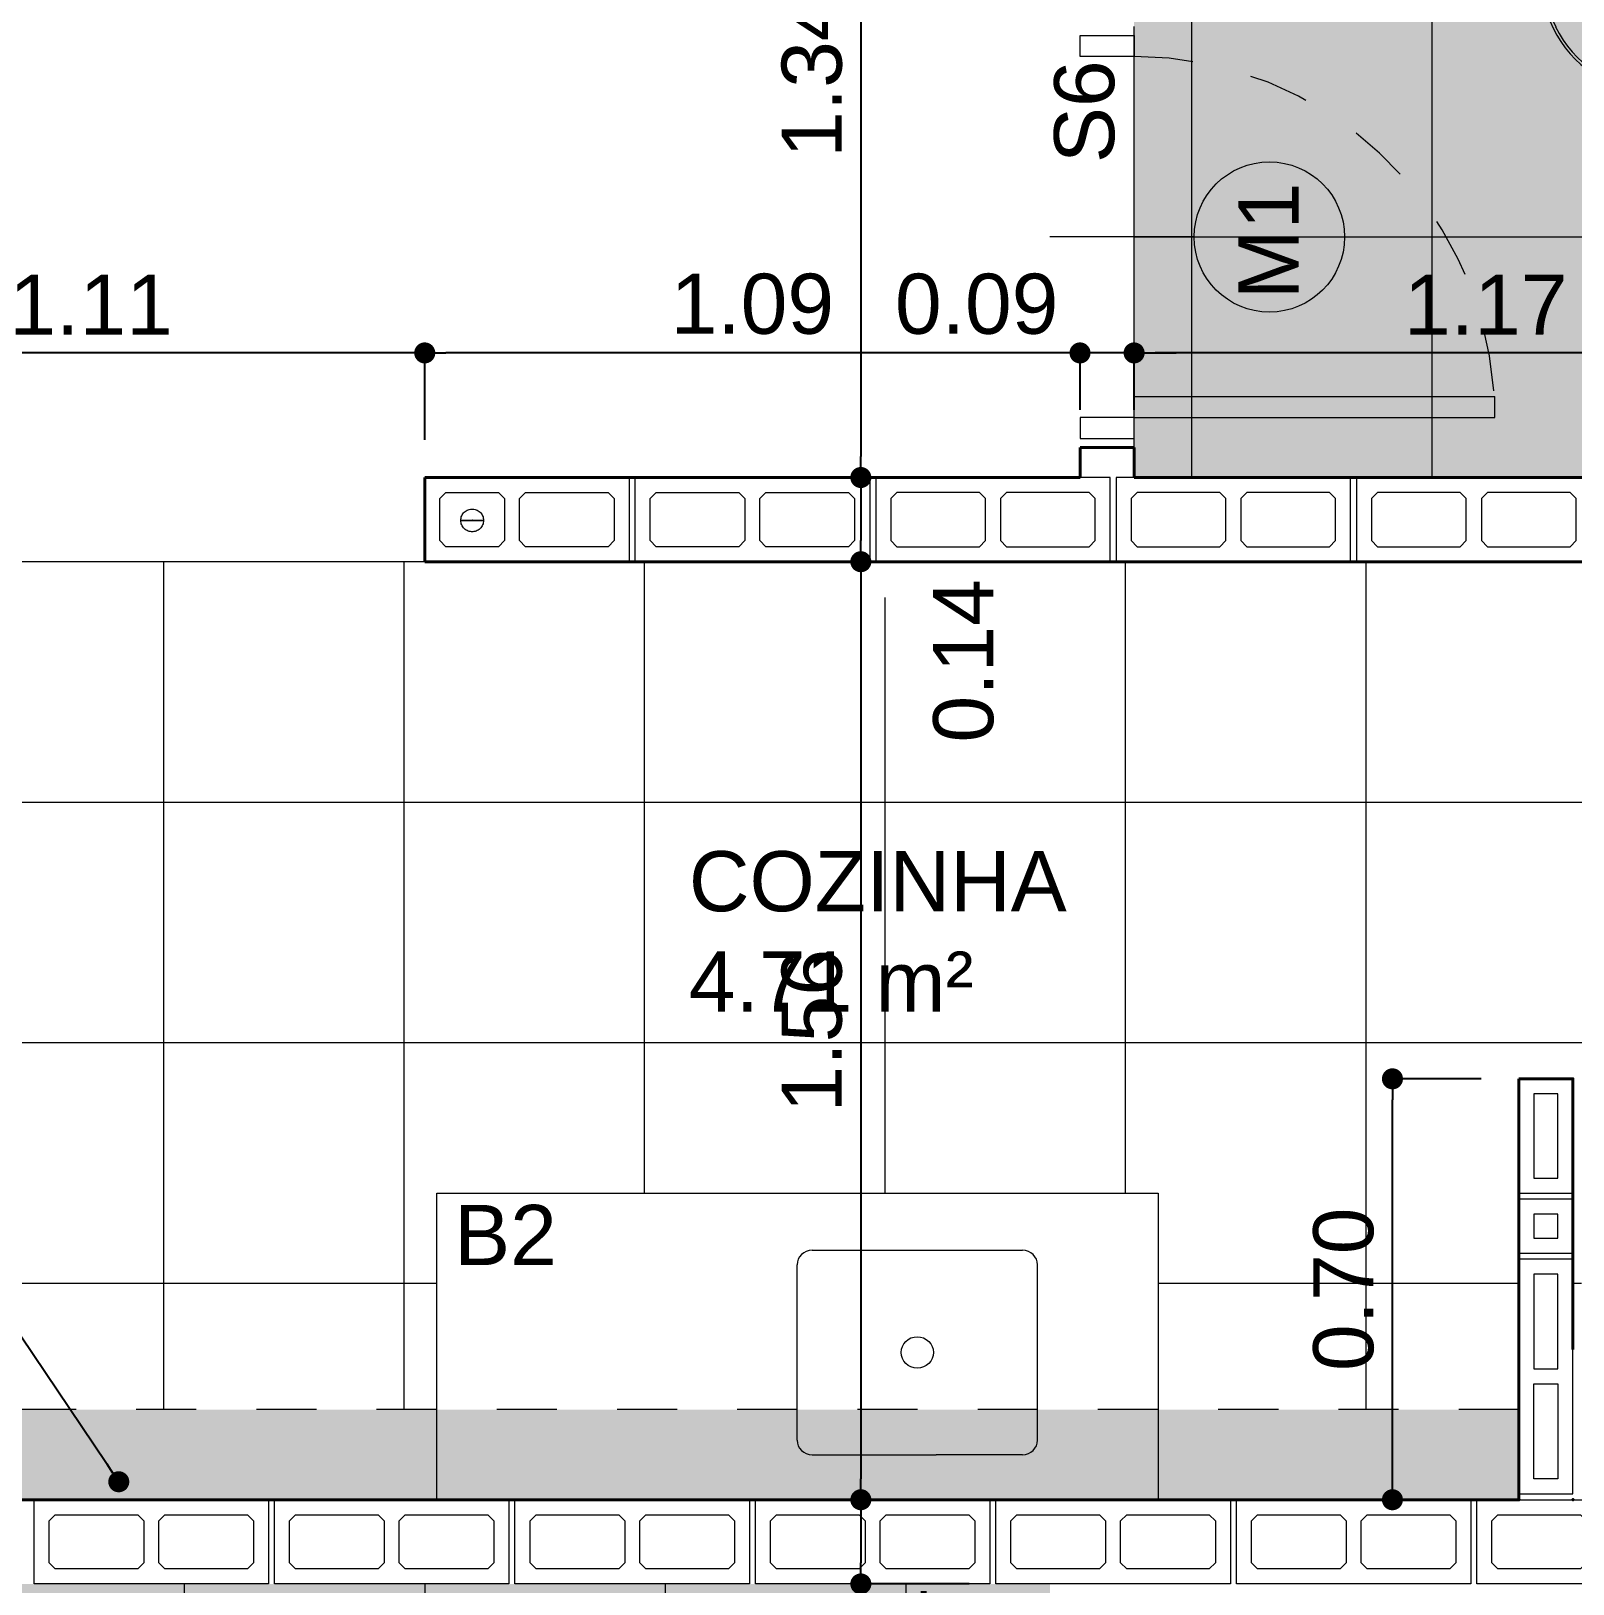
# Model space of a CAD drawing. Header units: millimetres. Extents: x 173 to 410, y -14 to 183.
# Drawn here: x 354.795 to 357.36, y -3.005 to -0.423 of the extents above; entities that cross this region are included whole.
import ezdxf
from ezdxf.enums import TextEntityAlignment as Align

# ---------------------------------------------------------------- set-up
doc = ezdxf.new("R2010")
doc.units = ezdxf.units.MM
doc.linetypes.add('HIDDEN', pattern=[0.05, 0.025, -0.025])
doc.layers.get('0').update_dxf_attribs({"color": 4})
doc.layers.add('ar-sanitarios-louças', color=7, linetype='Continuous')
for name, color, linetype, lineweight in [('ARQ Alvenaria', 201, 'Continuous', 40), ('ARQ Anotações', 2, 'Continuous', 5), ('ARQ Caixilharia', 140, 'Continuous', 9), ('ARQ Equipamento', 4, 'Continuous', 18), ('ARQ Hachuras', 8, 'Continuous', 5), ('ARQ Projeções', 144, 'HIDDEN', 5), ('ARQ Visto', 152, 'Continuous', 13)]:
    doc.layers.add(name, color=color, linetype=linetype, lineweight=lineweight)
doc.layers.add('ARQ Forros', color=7, linetype='HIDDEN', lineweight=5, true_color=0xcacaca)
doc.layers.add('ARQ Pisos', color=9, linetype='Continuous', lineweight=5, true_color=0x808080)
doc.styles.get("Standard").update_dxf_attribs({"font": 'arial.ttf'})
doc.dimstyles.new('Executivo 1-50', dxfattribs={"dimtxt": 0.1, "dimasz": 0.035, "dimexe": 0, "dimexo": 0.0625, "dimgap": 0.03, "dimtad": 1, "dimzin": 0, "dimdsep": 46, "dimtxsty": 'Standard', "dimblk": 'DOT', "dimcen": 0.09, "dimclrd": 8, "dimclre": 8, "dimadec": 0, "dimazin": 0, "dimtfac": 1, "dimtix": 1, "dimtmove": 2, "dimatfit": 3, "dimldrblk": 'DOT', "dimfxl": 0.18, "dimfxlon": 1, "dimtolj": 1, "dimtzin": 0, "dimarcsym": 0})

# ---------------------------------------------------------------- blocks, each defined once
blk = doc.blocks.new('SLAB_90', base_point=(11.1748, 0.58))
at = {"layer": 'ARQ Equipamento', "lineweight": 13, "flags": 128}
blk.add_lwpolyline([(11.1748, 0.58), (11.1748, 0.07), (9.9748, 0.07), (9.9748, 0.58)], close=True, dxfattribs=at)
blk = doc.blocks.new('PSR_cuba cozinha', base_point=(23.0058, 28.0131))
at = {"layer": 'ar-sanitarios-louças', "color": 8, "linetype": 'Continuous', "lineweight": 13, "true_color": 0x747474}
for p, q in [((23.1098, 28.5687), (23.4098, 28.5687)), ((23.0848, 28.5437), (23.0848, 28.3372)), ((23.4348, 28.5437), (23.4348, 28.1937)), ((23.0848, 28.1937), (23.0848, 28.3372)), ((23.1098, 28.1687), (23.4098, 28.1687))]:
    blk.add_line(p, q, dxfattribs=at)
blk.add_circle((23.2598, 28.3687), 0.0269, dxfattribs=at)
for centre, start, end in [((23.1098, 28.5437), 90, 180), ((23.4098, 28.5437), 0, 90), ((23.1098, 28.1937), 180, 270), ((23.4098, 28.1937), 270, 0)]:
    blk.add_arc(centre, 0.025, start, end, dxfattribs=at)
blk = doc.blocks.new('CP929_3')
at = {"layer": 'ARQ Equipamento', "lineweight": 13}
for p, q in [((-0.218, -0.0207), (-0.2223, -0.0272)), ((-0.2115, -0.0164), (-0.218, -0.0207)), ((-0.2037, -0.015), (-0.2115, -0.0164)), ((-0.2037, -0.015), (0.2037, -0.015)), ((0.2037, -0.015), (0.2115, -0.0164)), ((0.2115, -0.0164), (0.2173, -0.0207)), ((0.2173, -0.0207), (0.2216, -0.0272)), ((-0.2223, -0.0272), (-0.2237, -0.035)), ((-0.2237, -0.035), (-0.2237, -0.1589)), ((0.2216, -0.0272), (0.223, -0.035)), ((0.223, -0.035), (0.223, -0.1589)), ((-0.2237, -0.1589), (-0.2223, -0.1668)), ((-0.2223, -0.1668), (-0.218, -0.1732)), ((-0.218, -0.1732), (-0.2115, -0.1775)), ((-0.2115, -0.1775), (-0.2037, -0.1789)), ((-0.2037, -0.1789), (-0.0004, -0.1789)), ((-0.1027, -0.1796), (-0.1025, -0.1789)), ((0.2037, -0.1789), (-0.0004, -0.1789)), ((0.102, -0.1796), (0.1018, -0.1789)), ((0.2115, -0.1775), (0.2037, -0.1789)), ((0.2173, -0.1732), (0.2115, -0.1775)), ((0.2216, -0.1668), (0.2173, -0.1732)), ((0.223, -0.1589), (0.2216, -0.1668)), ((-0.0404, -0.4373), (-0.0404, -0.36)), ((-0.0404, -0.36), (0.0004, -0.36)), ((0.0404, -0.36), (-0.0004, -0.36)), ((0.0404, -0.4373), (0.0404, -0.36))]:
    blk.add_line(p, q, dxfattribs=at)
for centre, radius in [((-0.0004, -0.097), 0.0216), ((-0.0004, -0.097), 0.018), ((-0.0841, -0.2459), 0.00752), ((0.0841, -0.2459), 0.00752)]:
    blk.add_circle(centre, radius, dxfattribs=at)
for centre, radius, start, end in [((-0.8588, -0.0485), 0.7626, 339.6909, 350.163), ((-0.8588, -0.0485), 0.7673, 339.6909, 350.163), ((0.858, -0.0485), 0.7673, 189.837, 200.3091), ((0.858, -0.0485), 0.7626, 189.837, 200.3091), ((0.018, -0.4244), 0.142, 118.3761, 142.5178), ((0.0176, -0.4251), 0.1345, 118.3761, 142.5178), ((-0.0004, -0.3904), 0.1034, 90, 118.3761), ((-0.0004, -0.3918), 0.0966, 90, 118.3761), ((-0.0004, -0.3904), 0.1034, 61.6239, 90), ((-0.0004, -0.3918), 0.0966, 61.6239, 90), ((-0.0184, -0.4251), 0.1345, 37.4822, 61.6239), ((-0.0187, -0.4244), 0.142, 37.4822, 61.6239), ((-26.813, 10.7236), 28.863, 337.3538, 337.51832), ((-25.3749, 10.1249), 27.3099, 337.35144, 337.52574), ((25.3742, 10.1249), 27.3099, 202.47426, 202.64856), ((26.8123, 10.7236), 28.863, 202.48168, 202.6462), ((0.0469, -0.4465), 0.1784, 142.5178, 162.3784), ((0.0459, -0.4468), 0.1702, 142.5178, 162.3784), ((-0.0466, -0.4468), 0.1702, 17.6216, 37.4822), ((-0.0476, -0.4465), 0.1784, 17.6216, 37.4822), ((0.0671, -0.4681), 0.2549, 162.0904, 205.4458), ((0.0634, -0.4684), 0.2467, 161.867, 205.7625), ((0.0924, -0.461), 0.2261, 162.3784, 180), ((0.0905, -0.461), 0.2169, 162.3784, 180), ((-0.0912, -0.461), 0.2169, 360, 17.6216), ((-0.0931, -0.461), 0.2261, 0, 17.6216), ((-0.0641, -0.4684), 0.2467, 334.2375, 18.133), ((-0.0678, -0.4681), 0.2549, 334.5542, 17.9096), ((0, -0.4373), 0.0404, 180, 0), ((0.0924, -0.461), 0.2261, 180, 197.6216), ((0.0905, -0.461), 0.2169, 180, 197.6216), ((-0.0912, -0.461), 0.2169, 342.3784, 0), ((-0.0931, -0.461), 0.2261, 342.3784, 360), ((0.0469, -0.4754), 0.1784, 197.6216, 217.4822), ((0.0459, -0.4751), 0.1702, 197.6216, 217.4822), ((-0.0466, -0.4751), 0.1702, 322.5178, 342.3784), ((-0.0476, -0.4754), 0.1784, 322.5178, 342.3784), ((0.0079, -0.4951), 0.1898, 205.7625, 267.2081), ((0.0079, -0.4951), 0.1851, 205.7625, 267.2081), ((0.018, -0.4976), 0.142, 217.4822, 241.6239), ((0.0176, -0.4968), 0.1345, 217.4822, 241.6239), ((-0.0087, -0.4951), 0.1851, 272.7919, 334.2375), ((-0.0087, -0.4951), 0.1898, 272.7919, 334.2375), ((-0.0184, -0.4968), 0.1345, 298.3761, 322.5178), ((-0.0187, -0.4976), 0.142, 298.3761, 322.5178), ((-0.0004, -0.5301), 0.0966, 241.6239, 270), ((-0.0004, -0.5301), 0.0966, 270, 298.3761), ((-0.0004, -0.5315), 0.1034, 241.6239, 270), ((-0.0004, -0.5315), 0.1034, 270, 298.3761)]:
    blk.add_arc(centre, radius, start, end, dxfattribs=at)
for p in [(-0.2037, -0.015), (0.2037, -0.015), (-0.2237, -0.1589), (-0.1027, -0.1796), (0.102, -0.1796), (0.223, -0.1589)]:
    blk.add_point(p, dxfattribs=at)
blk = doc.blocks.new('Folha 62_2')
for p, q in [((0.3, 0.6), (0.265, 0.6)), ((0.265, 0), (0.265, 0.6)), ((0.3, 0), (0.3, 0.6)), ((-0.335, 0), (-0.3, 0)), ((-0.335, -0.09), (-0.335, 0)), ((-0.3, 0), (-0.3, -0.09)), ((0.3, 0), (0.265, 0)), ((0.335, 0), (0.3, 0)), ((0.3, 0), (0.3, -0.09)), ((0.335, -0.09), (0.335, 0)), ((-0.3, -0.09), (-0.335, -0.09)), ((0.3, -0.09), (0.335, -0.09))]:
    blk.add_line(p, q)
at = {"layer": 'ARQ Projeções'}
blk.add_arc((0.3, 0), 0.6, 94.2369, 180, dxfattribs=at)
blk = doc.blocks.new('Window-Door Marker - 70_27')
at = {"color": 8}
blk.add_line((0, 0.1), (0, -0.14), dxfattribs=at)
blk.add_circle((0, 0.225), 0.125, dxfattribs=at)
blk.add_attdef('AC_MarkerText_1', text='', height=0.1, rotation=180).set_placement((0.1037, 0.3036), align=Align.BOTTOM_LEFT)
blk = doc.blocks.new('paginacao')
for points in [[(-99, 275), (-59.8, 362.8), (-20.5, 275)], [(-70.3, 275), (-49.2, 275), (-70.3, 104.7), (-49.2, 104.7)], [(-275, 99.1), (-362.7, 59.8), (-275, 20.6)], [(-275, 70.4), (-275, 49.3), (-104.6, 70.4), (-104.6, 49.3)]]:
    blk.add_solid(points)
blk = doc.blocks.new('_DOT')
at = {"color": 0, "linetype": 'ByBlock', "lineweight": -2}
blk.add_line((-0.5, 0), (-1, 0), dxfattribs=at)
at = {"color": 0, "linetype": 'ByBlock', "const_width": 0.5}
blk.add_lwpolyline([(-0.25, 0, 1), (0.25, 0, 1)], format="xyb", close=True, dxfattribs=at)
blk = doc.blocks.new('*D2149')
at = {"layer": 'ARQ Anotações', "color": 8, "lineweight": -2, "transparency": 16777216}
for p, q in [((357.2079, -2.1654), (357.0601, -2.1654)), ((357.0601, -2.8304), (357.0601, -2.2004)), ((357.2079, -2.8654), (357.0601, -2.8654))]:
    blk.add_line(p, q, dxfattribs=at)
at = {"layer": 'Defpoints', "color": 0, "transparency": 16777216}
for p in [(357.0601, -2.1654), (357.2704, -2.1654), (357.2704, -2.8654)]:
    blk.add_point(p, dxfattribs=at)
at = {"layer": 'ARQ Anotações', "color": 8, "lineweight": -2, "transparency": 16777216, "xscale": 0.035, "yscale": 0.035, "zscale": 0.035}
for p, rotation in [((357.0601, -2.1654), 90), ((357.0601, -2.8654), 270)]:
    blk.add_blockref('_DOT', p, dxfattribs=dict(at, rotation=rotation))
at = {"layer": 'ARQ Anotações', "color": 0, "transparency": 16777216, "insert": (356.979, -2.5154), "char_height": 0.1, "attachment_point": 5, "rotation": 90}
blk.add_mtext('\\A1;0.70', dxfattribs=at)
blk = doc.blocks.new('*D2151')
at = {"layer": 'ARQ Anotações', "color": 8, "lineweight": -2, "transparency": 16777216}
for p, q in [((356.6304, -1.0529), (356.6304, -0.9582)), ((357.7654, -0.9582), (356.6654, -0.9582)), ((357.8004, -1.1029), (357.8004, -0.9582))]:
    blk.add_line(p, q, dxfattribs=at)
at = {"layer": 'Defpoints', "color": 0, "transparency": 16777216}
for p in [(356.6304, -0.9582), (356.6304, -1.1154), (357.8004, -1.1654)]:
    blk.add_point(p, dxfattribs=at)
at = {"layer": 'ARQ Anotações', "color": 8, "lineweight": -2, "transparency": 16777216, "xscale": 0.035, "yscale": 0.035, "zscale": 0.035, "rotation": 180}
blk.add_blockref('_DOT', (356.6304, -0.9582), dxfattribs=at)
at = {"layer": 'ARQ Anotações', "color": 8, "lineweight": -2, "transparency": 16777216, "xscale": 0.035, "yscale": 0.035, "zscale": 0.035}
blk.add_blockref('_DOT', (357.8004, -0.9582), dxfattribs=at)
at = {"layer": 'ARQ Anotações', "color": 0, "transparency": 16777216, "insert": (357.2154, -0.878), "char_height": 0.1, "attachment_point": 5}
blk.add_mtext('\\A1;1.17', dxfattribs=at)
blk = doc.blocks.new('*D2152')
at = {"layer": 'ARQ Anotações', "color": 8, "lineweight": -2, "transparency": 16777216}
for p, q in [((356.5054, -0.9582), (356.4704, -0.9582)), ((356.5404, -1.0529), (356.5404, -0.9582)), ((356.6304, -0.9582), (356.5404, -0.9582)), ((356.6304, -1.0529), (356.6304, -0.9582)), ((356.6654, -0.9582), (356.7004, -0.9582))]:
    blk.add_line(p, q, dxfattribs=at)
at = {"layer": 'Defpoints', "color": 0, "transparency": 16777216}
for p in [(356.5404, -0.9582), (356.5404, -1.1154), (356.6304, -1.1154)]:
    blk.add_point(p, dxfattribs=at)
at = {"layer": 'ARQ Anotações', "color": 8, "lineweight": -2, "transparency": 16777216, "xscale": 0.035, "yscale": 0.035, "zscale": 0.035}
blk.add_blockref('_DOT', (356.5404, -0.9582), dxfattribs=at)
at = {"layer": 'ARQ Anotações', "color": 8, "lineweight": -2, "transparency": 16777216, "xscale": 0.035, "yscale": 0.035, "zscale": 0.035, "rotation": 180}
blk.add_blockref('_DOT', (356.6304, -0.9582), dxfattribs=at)
at = {"layer": 'ARQ Anotações', "color": 0, "transparency": 16777216, "insert": (356.3685, -0.8771), "char_height": 0.1, "attachment_point": 5}
blk.add_mtext('\\A1;0.09', dxfattribs=at)
blk = doc.blocks.new('*D2153')
at = {"layer": 'ARQ Anotações', "color": 8, "lineweight": -2, "transparency": 16777216}
for p, q in [((355.4504, -1.1029), (355.4504, -0.9582)), ((356.5054, -0.9582), (355.4854, -0.9582)), ((356.5404, -1.0529), (356.5404, -0.9582))]:
    blk.add_line(p, q, dxfattribs=at)
at = {"layer": 'Defpoints', "color": 0, "transparency": 16777216}
for p in [(355.4504, -0.9582), (356.5404, -1.1154), (355.4504, -1.1654)]:
    blk.add_point(p, dxfattribs=at)
at = {"layer": 'ARQ Anotações', "color": 8, "lineweight": -2, "transparency": 16777216, "xscale": 0.035, "yscale": 0.035, "zscale": 0.035, "rotation": 180}
blk.add_blockref('_DOT', (355.4504, -0.9582), dxfattribs=at)
at = {"layer": 'ARQ Anotações', "color": 8, "lineweight": -2, "transparency": 16777216, "xscale": 0.035, "yscale": 0.035, "zscale": 0.035}
blk.add_blockref('_DOT', (356.5404, -0.9582), dxfattribs=at)
at = {"layer": 'ARQ Anotações', "color": 0, "transparency": 16777216, "insert": (355.9954, -0.8771), "char_height": 0.1, "attachment_point": 5}
blk.add_mtext('\\A1;1.09', dxfattribs=at)
blk = doc.blocks.new('*D2154')
at = {"layer": 'ARQ Anotações', "color": 8, "lineweight": -2, "transparency": 16777216}
for p, q in [((354.3404, -1.1382), (354.3404, -0.9582)), ((355.4154, -0.9582), (354.3754, -0.9582)), ((355.4504, -1.1029), (355.4504, -0.9582))]:
    blk.add_line(p, q, dxfattribs=at)
at = {"layer": 'Defpoints', "color": 0, "transparency": 16777216}
for p in [(354.3404, -0.9582), (355.4504, -1.1654), (354.3404, -1.3054)]:
    blk.add_point(p, dxfattribs=at)
at = {"layer": 'ARQ Anotações', "color": 8, "lineweight": -2, "transparency": 16777216, "xscale": 0.035, "yscale": 0.035, "zscale": 0.035, "rotation": 180}
blk.add_blockref('_DOT', (354.3404, -0.9582), dxfattribs=at)
at = {"layer": 'ARQ Anotações', "color": 8, "lineweight": -2, "transparency": 16777216, "xscale": 0.035, "yscale": 0.035, "zscale": 0.035}
blk.add_blockref('_DOT', (355.4504, -0.9582), dxfattribs=at)
at = {"layer": 'ARQ Anotações', "color": 0, "transparency": 16777216, "insert": (354.8954, -0.878), "char_height": 0.1, "attachment_point": 5}
blk.add_mtext('\\A1;1.11', dxfattribs=at)
blk = doc.blocks.new('*D2270')
at = {"layer": 'ARQ Anotações', "color": 8, "lineweight": -2, "transparency": 16777216}
for p, q in [((356.3558, 0.1696), (356.1758, 0.1696)), ((356.1758, 0.1346), (356.1758, -1.1304)), ((355.9958, -1.1654), (356.1758, -1.1654))]:
    blk.add_line(p, q, dxfattribs=at)
at = {"layer": 'Defpoints', "color": 0, "transparency": 16777216}
for p in [(356.6441, 0.1696), (355.6154, -1.1654), (356.1758, -1.1654)]:
    blk.add_point(p, dxfattribs=at)
at = {"layer": 'ARQ Anotações', "color": 8, "lineweight": -2, "transparency": 16777216, "xscale": 0.035, "yscale": 0.035, "zscale": 0.035}
for p, rotation in [((356.1758, 0.1696), 90), ((356.1758, -1.1654), 270)]:
    blk.add_blockref('_DOT', p, dxfattribs=dict(at, rotation=rotation))
at = {"layer": 'ARQ Anotações', "color": 0, "transparency": 16777216, "insert": (356.0947, -0.4979), "char_height": 0.1, "attachment_point": 5, "rotation": 90}
blk.add_mtext('\\A1;1.34', dxfattribs=at)
blk = doc.blocks.new('*D2289')
at = {"layer": 'ARQ Anotações', "color": 8, "lineweight": -2, "transparency": 16777216}
for p, q in [((355.9958, -1.1654), (356.1758, -1.1654)), ((356.1758, -1.2004), (356.1758, -1.2704))]:
    blk.add_line(p, q, dxfattribs=at)
at = {"layer": 'Defpoints', "color": 0, "transparency": 16777216}
for p in [(355.6154, -1.1654), (356.1758, -1.3054), (356.1905, -1.3054)]:
    blk.add_point(p, dxfattribs=at)
at = {"layer": 'ARQ Anotações', "color": 8, "lineweight": -2, "transparency": 16777216, "xscale": 0.035, "yscale": 0.035, "zscale": 0.035}
for p, rotation in [((356.1758, -1.1654), 90), ((356.1758, -1.3054), 270)]:
    blk.add_blockref('_DOT', p, dxfattribs=dict(at, rotation=rotation))
at = {"layer": 'ARQ Anotações', "color": 0, "transparency": 16777216, "insert": (356.3468, -1.4702), "char_height": 0.1, "attachment_point": 5, "rotation": 90}
blk.add_mtext('\\A1;0.14', dxfattribs=at)
blk = doc.blocks.new('*D2291')
at = {"layer": 'ARQ Anotações', "color": 8, "lineweight": -2, "transparency": 16777216}
for p, q in [((356.1758, -1.3404), (356.1758, -2.8304)), ((356.053, -2.8654), (356.1758, -2.8654))]:
    blk.add_line(p, q, dxfattribs=at)
at = {"layer": 'Defpoints', "color": 0, "transparency": 16777216}
for p in [(356.1905, -1.3054), (355.9905, -2.8654), (356.1758, -2.8654)]:
    blk.add_point(p, dxfattribs=at)
at = {"layer": 'ARQ Anotações', "color": 8, "lineweight": -2, "transparency": 16777216, "xscale": 0.035, "yscale": 0.035, "zscale": 0.035}
for p, rotation in [((356.1758, -1.3054), 90), ((356.1758, -2.8654), 270)]:
    blk.add_blockref('_DOT', p, dxfattribs=dict(at, rotation=rotation))
at = {"layer": 'ARQ Anotações', "color": 0, "transparency": 16777216, "insert": (356.0947, -2.0854), "char_height": 0.1, "attachment_point": 5, "rotation": 90}
blk.add_mtext('\\A1;1.56', dxfattribs=at)
blk = doc.blocks.new('*D2292')
at = {"layer": 'ARQ Anotações', "color": 8, "lineweight": -2, "transparency": 16777216}
for p, q in [((356.053, -2.8654), (356.1758, -2.8654)), ((356.1758, -2.9004), (356.1758, -2.9704)), ((356.3558, -3.0054), (356.1758, -3.0054))]:
    blk.add_line(p, q, dxfattribs=at)
at = {"layer": 'Defpoints', "color": 0, "transparency": 16777216}
for p in [(355.9905, -2.8654), (356.1758, -3.0054), (356.4904, -3.0054)]:
    blk.add_point(p, dxfattribs=at)
at = {"layer": 'ARQ Anotações', "color": 8, "lineweight": -2, "transparency": 16777216, "xscale": 0.035, "yscale": 0.035, "zscale": 0.035}
for p, rotation in [((356.1758, -2.8654), 90), ((356.1758, -3.0054), 270)]:
    blk.add_blockref('_DOT', p, dxfattribs=dict(at, rotation=rotation))
at = {"layer": 'ARQ Anotações', "color": 0, "transparency": 16777216, "insert": (356.2586, -3.1492), "char_height": 0.1, "attachment_point": 5, "rotation": 90}
blk.add_mtext('\\A1;0.14', dxfattribs=at)

msp = doc.modelspace()

# ---------------------------------------------------------------- hatches: boundary and pattern name
at = {"layer": 'ARQ Forros'}
h = msp.add_hatch(color=256, dxfattribs=at)
h.dxf.hatch_style = 1
h.paths.add_polyline_path([(358.5904, -1.1654), (358.6004, -0.0704), (357.8004, -0.0704), (357.8004, 0.1696), (356.6304, 0.1696), (356.6304, -1.1654)])
h = msp.add_hatch(color=256, dxfattribs=at)
h.dxf.hatch_style = 1
h.paths.add_polyline_path([(357.2703, -2.7154), (357.2703, -2.8654), (354.3404, -2.8654), (354.3404, -2.7154)])
h = msp.add_hatch(color=256, dxfattribs=at)
h.dxf.hatch_style = 1
h.paths.add_polyline_path([(352.7654, -4.5654), (350.4505, -4.5654), (350.4505, -3.0054), (356.4904, -3.0054), (356.4904, -3.0054), (356.4904, -4.5654), (355.9154, -4.5654), (355.9154, -4.4948), (355.3154, -4.4948), (355.3154, -4.5654), (353.3654, -4.5654), (353.3654, -4.4948), (352.7654, -4.4948)])
at = {"layer": 'ARQ Pisos'}
h = msp.add_hatch(dxfattribs=at)
h.set_pattern_fill('NET', color=256, scale=3.2)
h.set_pattern_definition([(0, (370.7259, -1.16542), (0, 0.4), []), (90, (370.7259, -1.16542), (-0.4, 2e-17), [])])
h.paths.add_polyline_path([(358.5904, -1.1654), (358.6004, -0.0704), (357.8004, -0.0704), (357.8004, 0.1696), (356.6304, 0.1696), (356.6304, -1.1654)])
edge = h.paths.add_edge_path(flags=0)
edge.add_line((356.7606, 0.0262), (356.7844, 0.0316))
edge = h.paths.add_edge_path(flags=0)
edge.add_line((356.7844, 0.0316), (356.8097, 0.0358))
edge = h.paths.add_edge_path(flags=0)
edge.add_line((356.8097, 0.0358), (356.8361, 0.0393))
edge = h.paths.add_edge_path(flags=0)
edge.add_line((356.8361, 0.0393), (356.872, 0.0429))
edge = h.paths.add_edge_path(flags=0)
edge.add_line((356.872, 0.0429), (356.9053, 0.0443))
edge = h.paths.add_edge_path(flags=0)
edge.add_line((356.9053, 0.0443), (356.9504, 0.0467))
edge = h.paths.add_edge_path(flags=0)
edge.add_line((356.7606, 0.0262), (356.7571, 0.0226))
edge = h.paths.add_edge_path(flags=0)
edge.add_line((356.7571, 0.0226), (356.7554, 0.0196))
edge = h.paths.add_edge_path(flags=0)
edge.add_line((356.7554, 0.0196), (356.754, 0.0146))
edge = h.paths.add_edge_path(flags=0)
edge.add_line((356.754, 0.0146), (356.7534, 0.02))
edge = h.paths.add_edge_path(flags=0)
edge.add_line((356.7534, 0.02), (356.7528, 0.0254))
edge = h.paths.add_edge_path(flags=0)
edge.add_line((356.7528, 0.0254), (356.7522, 0.0314))
edge = h.paths.add_edge_path(flags=0)
edge.add_line((356.7522, 0.0314), (356.7522, 0.0368))
edge = h.paths.add_edge_path(flags=0)
edge.add_line((356.7522, 0.0368), (356.7522, 0.0422))
edge = h.paths.add_edge_path(flags=0)
edge.add_line((356.7522, 0.0422), (356.7519, 0.0471))
edge = h.paths.add_edge_path(flags=0)
edge.add_line((356.7519, 0.0471), (356.7522, 0.0531))
edge = h.paths.add_edge_path(flags=0)
edge.add_line((356.7522, 0.0531), (356.7525, 0.0603))
edge = h.paths.add_edge_path(flags=0)
edge.add_line((356.7525, 0.0603), (356.7538, 0.07))
edge = h.paths.add_edge_path(flags=0)
edge.add_line((356.7538, 0.07), (356.7561, 0.084))
edge = h.paths.add_edge_path(flags=0)
edge.add_line((356.7561, 0.084), (356.759, 0.0943))
edge = h.paths.add_edge_path(flags=0)
edge.add_line((356.759, 0.0943), (356.7628, 0.1026))
edge = h.paths.add_edge_path(flags=0)
edge.add_line((356.7628, 0.1026), (356.7685, 0.1123))
edge = h.paths.add_edge_path(flags=0)
edge.add_line((356.7685, 0.1123), (356.7738, 0.1201))
edge = h.paths.add_edge_path(flags=0)
edge.add_line((356.7738, 0.1201), (356.7798, 0.1273))
edge = h.paths.add_edge_path(flags=0)
edge.add_line((356.7798, 0.1273), (356.7863, 0.1312))
edge = h.paths.add_edge_path(flags=0)
edge.add_line((357.1401, 0.0262), (357.1164, 0.0316))
edge = h.paths.add_edge_path(flags=0)
edge.add_line((357.1164, 0.0316), (357.0911, 0.0358))
edge = h.paths.add_edge_path(flags=0)
edge.add_line((357.0911, 0.0358), (357.0646, 0.0393))
edge = h.paths.add_edge_path(flags=0)
edge.add_line((357.0646, 0.0393), (357.0288, 0.0429))
edge = h.paths.add_edge_path(flags=0)
edge.add_line((357.0288, 0.0429), (356.9954, 0.0443))
edge = h.paths.add_edge_path(flags=0)
edge.add_line((356.9954, 0.0443), (356.9504, 0.0467))
edge = h.paths.add_edge_path(flags=0)
edge.add_line((357.1144, 0.1312), (356.7863, 0.1312))
edge = h.paths.add_edge_path(flags=0)
edge.add_line((357.1401, 0.0262), (357.1437, 0.0226))
edge = h.paths.add_edge_path(flags=0)
edge.add_line((357.1437, 0.0226), (357.1454, 0.0196))
edge = h.paths.add_edge_path(flags=0)
edge.add_line((357.1454, 0.0196), (357.1468, 0.0146))
edge = h.paths.add_edge_path(flags=0)
edge.add_line((357.1468, 0.0146), (357.1474, 0.02))
edge = h.paths.add_edge_path(flags=0)
edge.add_line((357.1474, 0.02), (357.148, 0.0254))
edge = h.paths.add_edge_path(flags=0)
edge.add_line((357.148, 0.0254), (357.1486, 0.0314))
edge = h.paths.add_edge_path(flags=0)
edge.add_line((357.1486, 0.0314), (357.1486, 0.0368))
edge = h.paths.add_edge_path(flags=0)
edge.add_line((357.1486, 0.0368), (357.1486, 0.0422))
edge = h.paths.add_edge_path(flags=0)
edge.add_line((357.1486, 0.0422), (357.1489, 0.0471))
edge = h.paths.add_edge_path(flags=0)
edge.add_line((357.1489, 0.0471), (357.1486, 0.0531))
edge = h.paths.add_edge_path(flags=0)
edge.add_line((357.1486, 0.0531), (357.1483, 0.0603))
edge = h.paths.add_edge_path(flags=0)
edge.add_line((357.1483, 0.0603), (357.147, 0.07))
edge = h.paths.add_edge_path(flags=0)
edge.add_line((357.147, 0.07), (357.1447, 0.084))
edge = h.paths.add_edge_path(flags=0)
edge.add_line((357.1447, 0.084), (357.1418, 0.0943))
edge = h.paths.add_edge_path(flags=0)
edge.add_line((357.1418, 0.0943), (357.1379, 0.1026))
edge = h.paths.add_edge_path(flags=0)
edge.add_line((357.1379, 0.1026), (357.1323, 0.1123))
edge = h.paths.add_edge_path(flags=0)
edge.add_line((357.1323, 0.1123), (357.127, 0.1201))
edge = h.paths.add_edge_path(flags=0)
edge.add_line((357.127, 0.1201), (357.121, 0.1273))
edge = h.paths.add_edge_path(flags=0)
edge.add_line((357.121, 0.1273), (357.1144, 0.1312))
edge = h.paths.add_edge_path(flags=0)
edge.add_arc((356.9504, 0.0146), 0.1964, 179.9998, 359.9998, ccw=False)
edge = h.paths.add_edge_path(flags=0)
edge.add_arc((356.9504, 0.0078), 0.0295, -180, 180, ccw=False)
edge = h.paths.add_edge_path(flags=0)
edge.add_arc((356.9504, 0.0078), 0.0161, -180, 180, ccw=False)
edge = h.paths.add_edge_path(flags=0)
edge.add_arc((356.8319, 0.0952), 0.0151, -180, 180, ccw=False)
edge = h.paths.add_edge_path(flags=16)
edge.add_line((357.1227, 0.1446), (356.778, 0.1446))
edge.add_arc((356.8485, 0.0363), 0.1292, 123.0484, 187.501)
edge.add_arc((356.953, 0.0164), 0.2326, 179.2612, 236.2266)
edge.add_arc((356.9532, 0.0221), 0.2375, 236.9433, 269.3093)
edge.add_arc((356.9475, 0.0221), 0.2375, 270.6907, 303.0567)
edge.add_arc((356.9478, 0.0164), 0.2326, 303.7734, 360.7388)
edge.add_arc((357.0523, 0.0363), 0.1292, 352.499, 416.9516)
edge = h.paths.add_edge_path(flags=16)
edge.add_arc((357.1373, -0.2552), 0.0301, -180, 180, ccw=False)
edge = h.paths.add_edge_path(flags=16)
edge.add_arc((357.1373, -0.2552), 0.062, -180, 180, ccw=False)
edge = h.paths.add_edge_path(flags=0)
edge.add_line((357.5318, -0.2778), (357.5318, -0.2004))
edge = h.paths.add_edge_path(flags=0)
edge.add_line((357.5318, -0.2004), (357.491, -0.2004))
edge = h.paths.add_edge_path(flags=0)
edge.add_line((357.4509, -0.2778), (357.4509, -0.2004))
edge = h.paths.add_edge_path(flags=0)
edge.add_line((357.4509, -0.2004), (357.4917, -0.2004))
edge = h.paths.add_edge_path(flags=0)
edge.add_arc((357.491, -0.2308), 0.1034, 61.6237, 89.9998, ccw=False)
edge = h.paths.add_edge_path(flags=0)
edge.add_arc((357.491, -0.2308), 0.1034, 89.9998, 118.376, ccw=False)
edge = h.paths.add_edge_path(flags=0)
edge.add_arc((357.5093, -0.2648), 0.142, 118.376, 142.5176, ccw=False)
edge = h.paths.add_edge_path(flags=0)
edge.add_arc((357.5382, -0.2869), 0.1784, 142.5176, 162.3782, ccw=False)
edge = h.paths.add_edge_path(flags=0)
edge.add_arc((357.5837, -0.3014), 0.2261, 162.3782, 179.9998, ccw=False)
edge = h.paths.add_edge_path(flags=0)
edge.add_arc((357.5837, -0.3014), 0.2261, 179.9998, 197.6214, ccw=False)
edge = h.paths.add_edge_path(flags=0)
edge.add_arc((357.5382, -0.3158), 0.1784, 197.6214, 217.4821, ccw=False)
edge = h.paths.add_edge_path(flags=0)
edge.add_arc((357.5093, -0.338), 0.142, 217.4821, 241.6237, ccw=False)
edge = h.paths.add_edge_path(flags=0)
edge.add_arc((357.491, -0.372), 0.1034, 241.6237, 269.9998, ccw=False)
edge = h.paths.add_edge_path(flags=0)
edge.add_arc((357.491, -0.372), 0.1034, 269.9998, 298.376, ccw=False)
edge = h.paths.add_edge_path(flags=0)
edge.add_arc((357.4726, -0.338), 0.142, 298.376, 322.5176, ccw=False)
edge = h.paths.add_edge_path(flags=0)
edge.add_arc((357.4437, -0.3158), 0.1784, 322.5176, 342.3782, ccw=False)
edge = h.paths.add_edge_path(flags=0)
edge.add_arc((357.3982, -0.3014), 0.2261, 342.3782, 359.9998, ccw=False)
edge = h.paths.add_edge_path(flags=0)
edge.add_arc((357.3982, -0.3014), 0.2261, -0.0002, 17.6214, ccw=False)
edge = h.paths.add_edge_path(flags=0)
edge.add_arc((357.4437, -0.2869), 0.1784, 17.6214, 37.4821, ccw=False)
edge = h.paths.add_edge_path(flags=0)
edge.add_arc((357.4726, -0.2648), 0.142, 37.4821, 61.6237, ccw=False)
edge = h.paths.add_edge_path(flags=0)
edge.add_arc((357.4913, -0.2778), 0.0404, 179.9998, 359.9998, ccw=False)
edge = h.paths.add_edge_path(flags=0)
edge.add_arc((357.4072, -0.0863), 0.00752, -180, 180, ccw=False)
edge = h.paths.add_edge_path(flags=0)
edge.add_arc((357.5754, -0.0863), 0.00752, -180, 180, ccw=False)
edge = h.paths.add_edge_path(flags=0)
edge.add_line((357.5961, -0.0192), (357.3839, -0.0192))
edge = h.paths.add_edge_path(flags=16)
edge.add_arc((357.6915, 0.0038), 0.0231, 269.9996, 352.2528, ccw=False)
edge.add_line((357.6915, -0.0192), (357.5961, -0.0192))
edge.add_arc((358.3475, 0.111), 0.7626, 189.8365, 200.3086)
edge.add_arc((384.3019, 10.883), 28.863, 202.48114, 202.64567)
edge.add_arc((357.4216, -0.3085), 0.2549, -25.4464, 17.9091, ccw=False)
edge.add_arc((357.4808, -0.3356), 0.1898, 272.7914, 334.237, ccw=False)
edge.add_arc((357.4993, -0.3356), 0.1898, 205.7623, 267.2079, ccw=False)
edge.add_arc((357.5585, -0.3086), 0.2549, 162.0902, 205.4456, ccw=False)
edge.add_arc((330.6783, 10.8833), 28.863, 337.35362, 337.51814)
edge.add_arc((356.6326, 0.111), 0.7626, 339.6907, 350.1628)
edge.add_line((357.3839, -0.0192), (357.2877, -0.0193))
edge.add_arc((357.2877, 0.0007), 0.02, 179.9998, 269.9998, ccw=False)
edge.add_line((357.2676, 0.0007), (357.2676, 0.1245))
edge.add_arc((357.2877, 0.1245), 0.02, 89.995, 180.0047, ccw=False)
edge.add_line((357.2877, 0.1446), (357.6931, 0.1446))
edge.add_arc((357.6931, 0.1233), 0.0212, -0.0004, 89.9996, ccw=False)
edge.add_line((357.7143, 0.1233), (357.7143, 0.0007))
edge = h.paths.add_edge_path(flags=16)
edge.add_arc((357.9797, -0.1513), 0.0301, -180, 180, ccw=False)
edge = h.paths.add_edge_path(flags=16)
edge.add_arc((357.9797, -0.1513), 0.062, -180, 180, ccw=False)
h = msp.add_hatch(dxfattribs=at)
h.set_pattern_fill('NET', color=256, scale=3.2)
h.set_pattern_definition([(0, (373.01587, -1.30543), (0, 0.4), []), (90, (373.01587, -1.30543), (-0.4, 2e-17), [])])
h.paths.add_polyline_path([(354.3404, -1.3054), (355.4504, -1.3054), (356.2079, -1.3054), (356.2079, -1.3678), (356.6079, -1.3678), (356.6079, -1.3054), (357.0004, -1.3054), (357.0004, -1.3054), (357.3604, -1.3054), (357.3604, -2.1654), (357.2704, -2.1654), (357.2704, -2.3554), (357.3604, -2.3554), (357.3604, -2.4654), (357.2704, -2.4654), (357.2704, -2.7154), (356.6704, -2.7154), (356.6704, -2.3554), (355.4704, -2.3554), (355.4704, -2.7154), (354.3404, -2.7154), (354.3404, -2.4654), (354.3404, -2.1654)])
h.paths.add_polyline_path([(357.2704, -2.3654), (357.2704, -2.4554), (357.3604, -2.4554), (357.3604, -2.3654)], flags=16)
h.paths.add_polyline_path([(357.2954, -2.3904), (357.2954, -2.4304), (357.3354, -2.4304), (357.3354, -2.3904)], flags=0)
h.paths.add_polyline_path([(358.2004, -1.3054), (358.2004, -1.3054), (358.6004, -1.3054), (358.6004, -1.4554), (358.6004, -2.8654), (357.9604, -2.8654), (357.9604, -2.6154), (357.3604, -2.6154), (357.3604, -2.1654), (357.3604, -1.3054)])
h.paths.add_polyline_path([(357.6545, -2.1817, 0.051153), (357.4144, -2.2063, 0.355527), (357.3745, -2.2552), (357.3745, -2.6013), (357.9345, -2.6013), (357.9345, -2.2552, 0.355527), (357.8947, -2.2063, 0.051153)], flags=16)
h.paths.add_polyline_path([(356.3964, -1.3054), (356.4193, -1.3054), (356.6079, -1.3678), (356.2079, -1.3678)], flags=17)
h = msp.add_hatch(dxfattribs=at)
h.set_pattern_fill('NET', color=256, scale=3.2)
h.set_pattern_definition([(0, (332.25067, -8.68044), (0, 0.4), []), (90, (332.25067, -8.68044), (-0.4, 2e-17), [])])
h.paths.add_polyline_path([(352.7654, -4.5654), (350.4505, -4.5654), (350.4505, -3.0054), (356.4904, -3.0054), (356.4904, -3.0054), (356.4904, -4.5654), (355.9154, -4.5654), (355.9154, -4.4948), (355.3154, -4.4948), (355.3154, -4.5654), (353.3654, -4.5654), (353.3654, -4.4948), (352.7654, -4.4948)])

# ---------------------------------------------------------------- linework, layer by layer
at = {"layer": 'ARQ Alvenaria'}
for p, q in [((356.5404, -1.1154), (356.6304, -1.1154)), ((356.5404, -1.1154), (356.5404, -1.1654)), ((356.6304, -1.1654), (356.6304, -1.1154)), ((356.5404, -1.1654), (355.4505, -1.1654)), ((355.4505, -1.1654), (355.4505, -1.3054)), ((358.6004, -1.1654), (356.6304, -1.1654)), ((355.4505, -1.3054), (358.6004, -1.3054)), ((357.2704, -2.1654), (357.2704, -2.8654)), ((357.2704, -2.8654), (354.3404, -2.8654))]:
    msp.add_line(p, q, dxfattribs=at)
msp.add_lwpolyline([(357.2704, -2.1654), (357.3604, -2.1654), (357.3604, -2.6154)], dxfattribs=at)
for p in [(357.2704, -2.8654), (357.3604, -2.8654)]:
    msp.add_point(p, dxfattribs=at)
at = {"layer": 'ARQ Caixilharia'}
for p, q in [((357.3604, -2.1654), (357.2704, -2.1654)), ((357.2704, -2.1654), (357.2704, -2.6154))]:
    msp.add_line(p, q, dxfattribs=at)
at = {"layer": 'ARQ Forros'}
msp.add_lwpolyline([(357.2703, -2.7154), (354.3404, -2.7154), (354.3404, -2.8654), (357.2703, -2.8654)], dxfattribs=at)
at = {"layer": 'ARQ Hachuras'}
for p, q in [((357.2704, -2.1654), (357.2704, -2.3554)), ((357.3604, -2.1654), (357.2704, -2.1654)), ((357.3604, -2.3554), (357.3604, -2.1654)), ((357.2954, -2.1904), (357.2954, -2.3304)), ((357.3354, -2.1904), (357.2954, -2.1904)), ((357.3354, -2.3304), (357.3354, -2.1904)), ((357.2954, -2.3304), (357.3354, -2.3304)), ((357.2704, -2.3554), (357.3604, -2.3554)), ((357.2704, -2.3654), (357.2704, -2.4554)), ((357.3604, -2.3654), (357.2704, -2.3654)), ((357.3604, -2.4554), (357.3604, -2.3654)), ((357.2954, -2.3904), (357.2954, -2.4304)), ((357.3354, -2.3904), (357.2954, -2.3904)), ((357.3354, -2.4304), (357.3354, -2.3904)), ((357.2954, -2.4304), (357.3354, -2.4304)), ((357.2704, -2.4554), (357.3604, -2.4554))]:
    msp.add_line(p, q, dxfattribs=at)
at = {"layer": 'ARQ Hachuras', "flags": 128}
for points in [[(355.4505, -1.1654), (355.7905, -1.1654), (355.7905, -1.3054), (355.4505, -1.3054)], [(355.8005, -1.1654), (356.1905, -1.1654), (356.1905, -1.3054), (355.8005, -1.3054)], [(356.2005, -1.3054), (356.5905, -1.3054), (356.5905, -1.1654), (356.2005, -1.1654)], [(356.6005, -1.3054), (356.9905, -1.3054), (356.9905, -1.1654), (356.6005, -1.1654)], [(357.0005, -1.3054), (357.3905, -1.3054), (357.3905, -1.1654), (357.0005, -1.1654)], [(355.4755, -1.2004), (355.4855, -1.1904), (355.573, -1.1904), (355.583, -1.2004), (355.583, -1.2704), (355.573, -1.2804), (355.4855, -1.2804), (355.4755, -1.2704)], [(355.608, -1.2004), (355.618, -1.1904), (355.7555, -1.1904), (355.7655, -1.2004), (355.7655, -1.2704), (355.7555, -1.2804), (355.618, -1.2804), (355.608, -1.2704)], [(355.8255, -1.2004), (355.8355, -1.1904), (355.973, -1.1904), (355.983, -1.2004), (355.983, -1.2704), (355.973, -1.2804), (355.8355, -1.2804), (355.8255, -1.2704)], [(356.008, -1.2004), (356.018, -1.1904), (356.1555, -1.1904), (356.1655, -1.2004), (356.1655, -1.2704), (356.1555, -1.2804), (356.018, -1.2804), (356.008, -1.2704)], [(356.2255, -1.2704), (356.2355, -1.2804), (356.373, -1.2804), (356.383, -1.2704), (356.383, -1.2004), (356.373, -1.1904), (356.2355, -1.1904), (356.2255, -1.2004)], [(356.408, -1.2704), (356.418, -1.2804), (356.5555, -1.2804), (356.5655, -1.2704), (356.5655, -1.2004), (356.5555, -1.1904), (356.418, -1.1904), (356.408, -1.2004)], [(356.6255, -1.2704), (356.6355, -1.2804), (356.773, -1.2804), (356.783, -1.2704), (356.783, -1.2004), (356.773, -1.1904), (356.6355, -1.1904), (356.6255, -1.2004)], [(356.808, -1.2704), (356.818, -1.2804), (356.9555, -1.2804), (356.9655, -1.2704), (356.9655, -1.2004), (356.9555, -1.1904), (356.818, -1.1904), (356.808, -1.2004)], [(357.0255, -1.2704), (357.0355, -1.2804), (357.173, -1.2804), (357.183, -1.2704), (357.183, -1.2004), (357.173, -1.1904), (357.0355, -1.1904), (357.0255, -1.2004)], [(357.208, -1.2704), (357.218, -1.2804), (357.3555, -1.2804), (357.3655, -1.2704), (357.3655, -1.2004), (357.3555, -1.1904), (357.218, -1.1904), (357.208, -1.2004)], [(355.529, -1.2367), (355.529, -1.2367), (355.529, -1.2367), (355.529, -1.2368), (355.529, -1.2368), (355.529, -1.2368), (355.529, -1.2368), (355.529, -1.2369), (355.5291, -1.2369), (355.5291, -1.2369), (355.5291, -1.2369), (355.5291, -1.2369), (355.5292, -1.2369), (355.5292, -1.237), (355.5292, -1.237), (355.5292, -1.237), (355.5293, -1.237), (355.5293, -1.237), (355.5293, -1.237), (355.5294, -1.2369), (355.5294, -1.2369), (355.5294, -1.2369), (355.5294, -1.2369), (355.5295, -1.2369), (355.5295, -1.2369), (355.5295, -1.2368), (355.5295, -1.2368), (355.5295, -1.2368), (355.5295, -1.2368), (355.5296, -1.2367), (355.5296, -1.2367), (355.5296, -1.2367), (355.5104, -1.2367), (355.5105, -1.2348), (355.5107, -1.2329), (355.5112, -1.231), (355.5119, -1.2292), (355.5127, -1.2275), (355.5137, -1.2259), (355.5149, -1.2244), (355.5162, -1.223), (355.5177, -1.2217), (355.5193, -1.2206), (355.5209, -1.2197), (355.5227, -1.2189), (355.5245, -1.2184), (355.5264, -1.218), (355.5283, -1.2178), (355.5302, -1.2178), (355.5321, -1.218), (355.534, -1.2184), (355.5358, -1.2189), (355.5376, -1.2197), (355.5393, -1.2206), (355.5408, -1.2217), (355.5423, -1.223), (355.5436, -1.2244), (355.5448, -1.2259), (355.5458, -1.2275), (355.5466, -1.2292), (355.5473, -1.231), (355.5478, -1.2329), (355.5481, -1.2348), (355.5482, -1.2367)], [(355.5296, -1.2367), (355.5296, -1.2366), (355.5296, -1.2366), (355.5295, -1.2366), (355.5295, -1.2365), (355.5295, -1.2365), (355.5295, -1.2365), (355.5295, -1.2365), (355.5295, -1.2365), (355.5294, -1.2364), (355.5294, -1.2364), (355.5294, -1.2364), (355.5294, -1.2364), (355.5293, -1.2364), (355.5293, -1.2364), (355.5293, -1.2364), (355.5292, -1.2364), (355.5292, -1.2364), (355.5292, -1.2364), (355.5292, -1.2364), (355.5291, -1.2364), (355.5291, -1.2364), (355.5291, -1.2364), (355.5291, -1.2365), (355.529, -1.2365), (355.529, -1.2365), (355.529, -1.2365), (355.529, -1.2365), (355.529, -1.2366), (355.529, -1.2366), (355.529, -1.2366), (355.529, -1.2367), (355.5482, -1.2367), (355.5481, -1.2386), (355.5478, -1.2405), (355.5473, -1.2423), (355.5466, -1.2441), (355.5458, -1.2458), (355.5448, -1.2475), (355.5436, -1.249), (355.5423, -1.2504), (355.5408, -1.2516), (355.5393, -1.2527), (355.5376, -1.2536), (355.5358, -1.2544), (355.534, -1.255), (355.5321, -1.2553), (355.5302, -1.2555), (355.5283, -1.2555), (355.5264, -1.2553), (355.5245, -1.255), (355.5227, -1.2544), (355.5209, -1.2536), (355.5193, -1.2527), (355.5177, -1.2516), (355.5162, -1.2504), (355.5149, -1.249), (355.5137, -1.2475), (355.5127, -1.2458), (355.5119, -1.2441), (355.5112, -1.2423), (355.5107, -1.2405), (355.5105, -1.2386), (355.5104, -1.2367)], [(357.2704, -2.4654), (357.2704, -2.8554), (357.3604, -2.8554), (357.3604, -2.4654)], [(357.3354, -2.4904), (357.2954, -2.4904), (357.2954, -2.6479), (357.3354, -2.6479)], [(357.3354, -2.8304), (357.2954, -2.8304), (357.2954, -2.6729), (357.3354, -2.6729)], [(354.8005, -2.8654), (355.1905, -2.8654), (355.1905, -3.0054), (354.8005, -3.0054)], [(355.2005, -2.8654), (355.5905, -2.8654), (355.5905, -3.0054), (355.2005, -3.0054)], [(355.6005, -2.8654), (355.9905, -2.8654), (355.9905, -3.0054), (355.6005, -3.0054)], [(356.0005, -2.8654), (356.3905, -2.8654), (356.3905, -3.0054), (356.0005, -3.0054)], [(356.4005, -2.8654), (356.7905, -2.8654), (356.7905, -3.0054), (356.4005, -3.0054)], [(356.8005, -2.8654), (357.1905, -2.8654), (357.1905, -3.0054), (356.8005, -3.0054)], [(357.2005, -2.8654), (357.5905, -2.8654), (357.5905, -3.0054), (357.2005, -3.0054)], [(354.8255, -2.9004), (354.8355, -2.8904), (354.973, -2.8904), (354.983, -2.9004), (354.983, -2.9704), (354.973, -2.9804), (354.8355, -2.9804), (354.8255, -2.9704)], [(355.008, -2.9004), (355.018, -2.8904), (355.1555, -2.8904), (355.1655, -2.9004), (355.1655, -2.9704), (355.1555, -2.9804), (355.018, -2.9804), (355.008, -2.9704)], [(355.2255, -2.9004), (355.2355, -2.8904), (355.373, -2.8904), (355.383, -2.9004), (355.383, -2.9704), (355.373, -2.9804), (355.2355, -2.9804), (355.2255, -2.9704)], [(355.408, -2.9004), (355.418, -2.8904), (355.5555, -2.8904), (355.5655, -2.9004), (355.5655, -2.9704), (355.5555, -2.9804), (355.418, -2.9804), (355.408, -2.9704)], [(355.6255, -2.9004), (355.6355, -2.8904), (355.773, -2.8904), (355.783, -2.9004), (355.783, -2.9704), (355.773, -2.9804), (355.6355, -2.9804), (355.6255, -2.9704)], [(355.808, -2.9004), (355.818, -2.8904), (355.9555, -2.8904), (355.9655, -2.9004), (355.9655, -2.9704), (355.9555, -2.9804), (355.818, -2.9804), (355.808, -2.9704)], [(356.0255, -2.9004), (356.0355, -2.8904), (356.173, -2.8904), (356.183, -2.9004), (356.183, -2.9704), (356.173, -2.9804), (356.0355, -2.9804), (356.0255, -2.9704)], [(356.208, -2.9004), (356.218, -2.8904), (356.3555, -2.8904), (356.3655, -2.9004), (356.3655, -2.9704), (356.3555, -2.9804), (356.218, -2.9804), (356.208, -2.9704)], [(356.4255, -2.9004), (356.4355, -2.8904), (356.573, -2.8904), (356.583, -2.9004), (356.583, -2.9704), (356.573, -2.9804), (356.4355, -2.9804), (356.4255, -2.9704)], [(356.608, -2.9004), (356.618, -2.8904), (356.7555, -2.8904), (356.7655, -2.9004), (356.7655, -2.9704), (356.7555, -2.9804), (356.618, -2.9804), (356.608, -2.9704)], [(356.8255, -2.9004), (356.8355, -2.8904), (356.973, -2.8904), (356.983, -2.9004), (356.983, -2.9704), (356.973, -2.9804), (356.8355, -2.9804), (356.8255, -2.9704)], [(357.008, -2.9004), (357.018, -2.8904), (357.1555, -2.8904), (357.1655, -2.9004), (357.1655, -2.9704), (357.1555, -2.9804), (357.018, -2.9804), (357.008, -2.9704)], [(357.2255, -2.9004), (357.2355, -2.8904), (357.373, -2.8904), (357.383, -2.9004), (357.383, -2.9704), (357.373, -2.9804), (357.2355, -2.9804), (357.2255, -2.9704)]]:
    msp.add_lwpolyline(points, close=True, dxfattribs=at)
at = {"layer": 'ARQ Projeções'}
msp.add_line((357.2703, -2.7154), (354.3404, -2.7154), dxfattribs=at)
at = {"layer": 'ARQ Visto'}
for p, q in [((356.6304, -1.1154), (356.6304, -0.4154)), ((355.4504, -1.3054), (354.3404, -1.3054))]:
    msp.add_line(p, q, dxfattribs=at)

# ---------------------------------------------------------------- block references
at = {"layer": 'ARQ Anotações', "rotation": 270}
msp.add_blockref('Window-Door Marker - 70_27', (356.6304, -0.7654), dxfattribs=at).add_auto_attribs({'AC_MarkerText_1': 'M1'})
at = {"layer": 'ARQ Anotações', "xscale": -0.0005, "yscale": 0.0005, "zscale": 0.0005, "rotation": 0.0005395685344122825}
msp.add_blockref('paginacao', (356.671, -1.1333), dxfattribs=at)
at = {"layer": 'ARQ Caixilharia', "rotation": 270}
msp.add_blockref('Folha 62_2', (356.6304, -0.7654), dxfattribs=at)
at = {"layer": 'ARQ Equipamento', "rotation": 2.197096080852429e-05}
msp.add_blockref('CP929_3', (357.4904, 0.1596), dxfattribs=at)
at = {"layer": 'ARQ Equipamento'}
msp.add_blockref('SLAB_90', (356.6704, -2.3554), dxfattribs=at)
at = {"layer": 'ARQ Equipamento', "xscale": 0.9714285466135761, "rotation": 89.99978873654275}
msp.add_blockref('PSR_cuba cozinha', (356.6253, -2.8672), dxfattribs=at)

# ---------------------------------------------------------------- texts
at = {"layer": 'ARQ Anotações', "insert": (356.4973, -0.6425), "char_height": 0.1, "attachment_point": 1, "rotation": 90}
msp.add_mtext('{S6}', dxfattribs=at)
at = {"layer": 'ARQ Anotações', "char_height": 0.1}
for s, insert, attachment_point in [('\\pxql;COZINHA\\P4.71 m²', (356.204, -1.9201), 5), ('{B2}', (355.6701, -2.4751), 9)]:
    msp.add_mtext(s, dxfattribs=dict(at, insert=insert, attachment_point=attachment_point))

# ---------------------------------------------------------------- dimensions: what is measured, and where the dimension line sits
at = {"layer": 'ARQ Anotações'}
for base, p1, p2, angle, picture, middle in [((356.1757701, -1.1654203), (356.6441222, 0.1695805), (355.6153722, -1.1654203), 90, '*D2270', (356.0946787, -0.4979199)), ((354.3404, -0.9582), (355.4504, -1.1654), (354.3404, -1.3054), 180, '*D2154', (354.8954, -0.878)), ((355.4504, -0.9582), (356.5404, -1.1154), (355.4504, -1.1654), 180, '*D2153', (355.9954, -0.8771)), ((356.6304, -0.9582), (357.8004, -1.1654), (356.6304, -1.1154), 180, '*D2151', (357.2154, -0.878)), ((356.1758, -2.8654), (356.1905, -1.3054), (355.9905, -2.8654), 90, '*D2291', (356.0947, -2.0854)), ((357.0601, -2.1654), (357.2704, -2.8654), (357.2704, -2.1654), 90, '*D2149', (356.979, -2.5154))]:
    dim = msp.add_linear_dim(base=base, p1=p1, p2=p2, angle=angle, dimstyle='Executivo 1-50', dxfattribs=at)
    dim.commit()
    dim.dimension.update_dxf_attribs({"geometry": picture, "text_midpoint": middle})
for base, p1, p2, angle, picture, middle in [((356.5404, -0.9582), (356.6304, -1.1154), (356.5404, -1.1154), 180, '*D2152', (356.3685, -0.8771)), ((356.1758, -1.3054), (355.6154, -1.1654), (356.1905, -1.3054), 90, '*D2289', (356.3468, -1.4702)), ((356.1758, -3.0054), (355.9905, -2.8654), (356.4904, -3.0054), 90, '*D2292', (356.2586, -3.1492))]:
    dim = msp.add_linear_dim(base=base, p1=p1, p2=p2, angle=angle, dimstyle='Executivo 1-50', dxfattribs=at)
    dim.commit()
    dim.dimension.update_dxf_attribs({"geometry": picture, "text_midpoint": middle, "dimtype": 160})

# ---------------------------------------------------------------- leaders
msp.add_leader([(354.9414, -2.8355), (354.3537, -1.963), (353.1471, -1.963)], dimstyle='Executivo 1-50', override={"dimgap": 0.03, "dimtad": 0}, dxfattribs=at)

doc.saveas('drawing.dxf')
